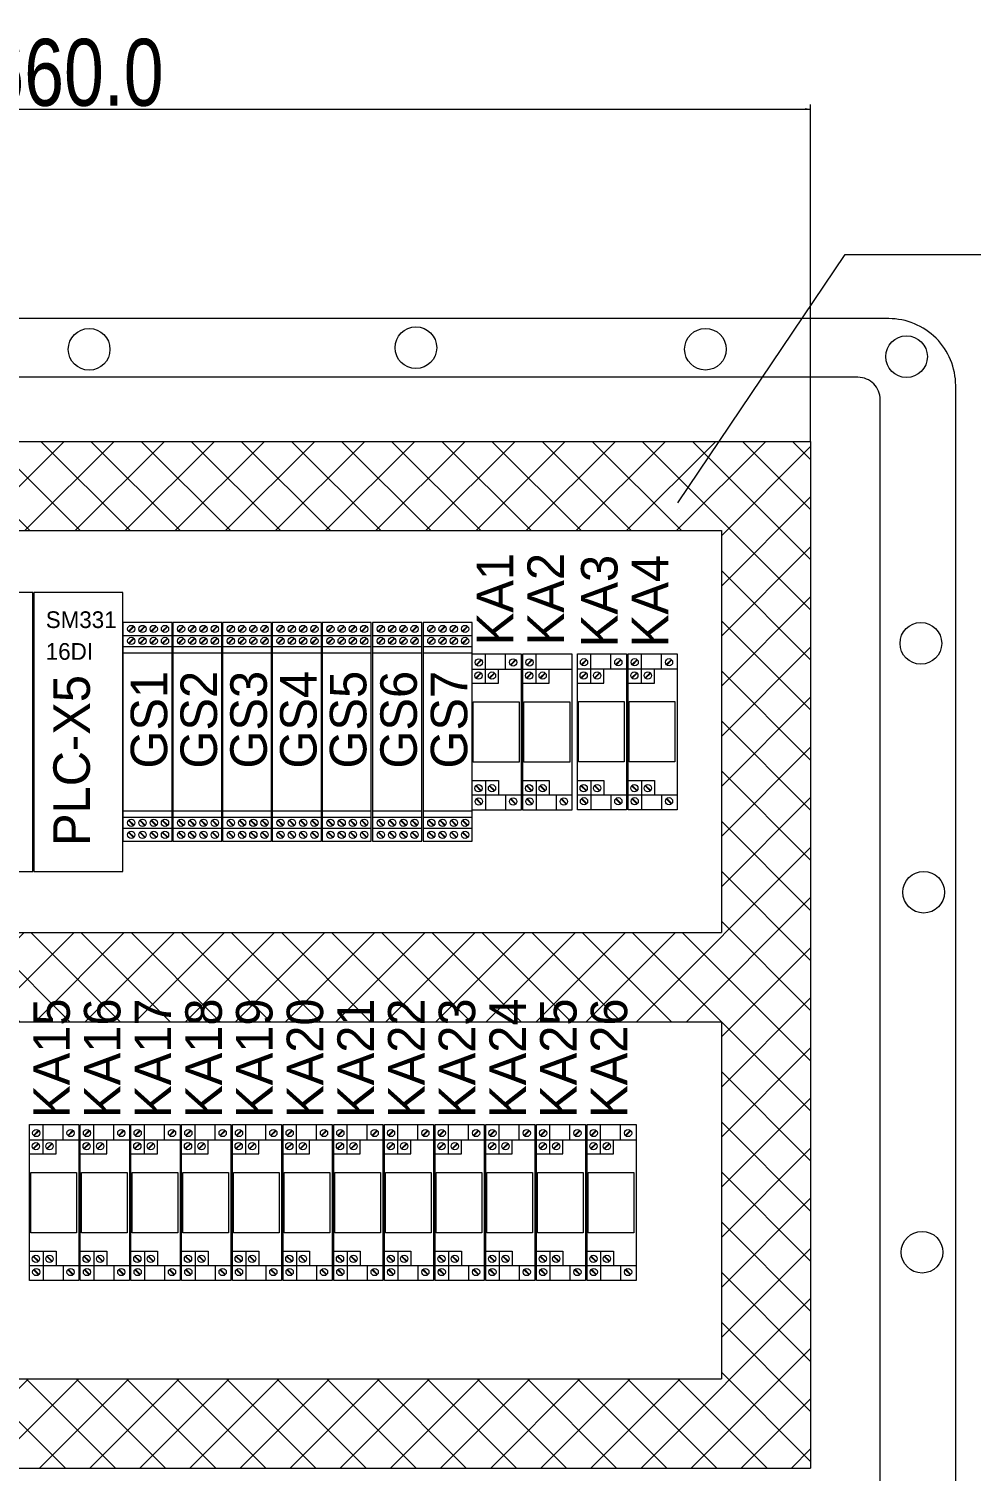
# Model space of a CAD drawing. Header units: millimetres. Extents: x 47793 to 72822, y 60284 to 123188.
# Drawn here: x 49381 to 49803, y 62046 to 62693 of the extents above; entities that cross this region are included whole.
import ezdxf

# ---------------------------------------------------------------- set-up
doc = ezdxf.new("R2010")
doc.units = ezdxf.units.MM
doc.header["$LTSCALE"] = 10
doc.layers.get('0').update_dxf_attribs({"lineweight": 18})
for name, color, linetype, lineweight in [('1轮廓实线层', 7, 'Continuous', 18), ('6文字层', 3, 'Continuous', 18), ('剖面线层', 4, 'Continuous', 18), ('尺寸线层', 3, 'Continuous', 18)]:
    doc.layers.add(name, color=color, linetype=linetype, lineweight=lineweight)
doc.styles.add('TH_GBDIM', font='SIMYOU.TTF', dxfattribs={"width": 0.8})
doc.styles.add('样式 1', font='SIMYOU.TTF', dxfattribs={"width": 0.9})
doc.dimstyles.new('TH_GBDIM', dxfattribs={"dimtxt": 3, "dimasz": 2.5, "dimexe": 2, "dimexo": 0, "dimgap": 1.5, "dimtad": 1, "dimdec": 1, "dimzin": 0, "dimdsep": 46, "dimtxsty": 'TH_GBDIM', "dimcen": 2.5, "dimdle": 5, "dimclrd": 4, "dimclre": 4, "dimclrt": 3, "dimadec": 0, "dimazin": 0, "dimtfac": 0.714286, "dimtdec": 1, "dimtmove": 0, "dimatfit": 3, "dimfxl": 1, "dimtolj": 1, "dimarcsym": 0})

# ---------------------------------------------------------------- blocks, each defined once
blk = doc.blocks.new('*X3')
at = {"layer": '尺寸线层', "linetype": 'Continuous'}
blk.add_hatch(color=4, dxfattribs=at).paths.add_polyline_path([(49671.5, 62480.26), (49672.64, 62482.51), (49673.16, 62482.16)], flags=0)
at = {"layer": '尺寸线层', "color": 4, "linetype": 'Continuous'}
for p, q in [((49671.5, 62480.26), (49746.44, 62591.59)), ((49746.44, 62591.59), (49840.64, 62591.59))]:
    blk.add_line(p, q, dxfattribs=at)
at = {"layer": '尺寸线层', "color": 4}
blk.add_line((49840.64, 62591.59), (49863.48, 62591.59), dxfattribs=at)
at = {"layer": '尺寸线层', "color": 3, "insert": (49846.95, 62603.43), "char_height": 15, "width": 66.1333, "attachment_point": 5, "style": 'TH_GBDIM'}
blk.add_mtext('线槽', dxfattribs=at)
blk = doc.blocks.new('*X7')
at = {"layer": '尺寸线层', "linetype": 'Continuous', "transparency": 16777216}
for points in [[(49071.04, 62656.71), (49073.54, 62657.13), (49073.54, 62656.3)], [(49731.04, 62656.71), (49728.54, 62657.13), (49728.54, 62656.3)]]:
    blk.add_hatch(color=4, dxfattribs=at).paths.add_polyline_path(points, flags=0)
at = {"layer": '尺寸线层', "color": 4, "linetype": 'Continuous', "transparency": 16777216}
for p, q in [((49071.04, 62507.81), (49071.04, 62658.71)), ((49731.04, 62507.81), (49731.04, 62658.71)), ((49071.04, 62656.71), (49731.04, 62656.71))]:
    blk.add_line(p, q, dxfattribs=at)
at = {"layer": '尺寸线层', "color": 3, "transparency": 16777216, "insert": (49401.04, 62672.96), "char_height": 30, "width": 164, "attachment_point": 5, "style": 'TH_GBDIM'}
blk.add_mtext('660.0', dxfattribs=at)

msp = doc.modelspace()

# ---------------------------------------------------------------- hatches: boundary and pattern name
at = {"layer": '剖面线层'}
h = msp.add_hatch(dxfattribs=at)
h.set_pattern_fill('ANSI37', color=256, scale=5, style=0)
h.paths.add_polyline_path([(49071.04, 62047.81), (49071.04, 62155.53), (49071.04, 62507.81), (49111.04, 62507.81), (49691.04, 62507.81), (49731.04, 62507.81), (49731.04, 62047.81)], flags=0)
h.paths.add_polyline_path([(49111.04, 62087.81), (49111.04, 62245.46), (49111.04, 62247.81), (49691.04, 62247.81), (49691.04, 62087.81)], flags=0)
h.paths.add_polyline_path([(49111.04, 62287.81), (49111.04, 62300.05), (49111.04, 62467.81), (49691.04, 62467.81), (49691.04, 62287.81)], flags=0)

# ---------------------------------------------------------------- linework, layer by layer
for p, q in [((49111.04, 62467.81), (49691.04, 62467.81)), ((49111.04, 62287.81), (49691.04, 62287.81)), ((49111.04, 62247.81), (49691.04, 62247.81)), ((49111.04, 62087.81), (49691.04, 62087.81))]:
    msp.add_line(p, q)
at = {"layer": '1轮廓实线层'}
for p, q in [((49111.04, 62507.81), (49691.04, 62507.81)), ((49691.04, 62507.81), (49731.04, 62507.81)), ((49691.04, 62507.81), (49731.04, 62507.81)), ((49731.04, 62507.81), (49731.04, 62047.81)), ((49691.04, 62467.81), (49691.04, 62287.81)), ((49382.61, 62440.13), (49342.61, 62440.13)), ((49382.61, 62315.13), (49382.61, 62440.13)), ((49422.99, 62440.13), (49382.99, 62440.13)), ((49382.99, 62440.13), (49382.99, 62315.13)), ((49422.99, 62315.13), (49422.99, 62440.13)), ((49342.61, 62315.13), (49382.61, 62315.13)), ((49382.99, 62315.13), (49422.99, 62315.13)), ((49691.04, 62247.81), (49691.04, 62087.81)), ((49071.04, 62047.81), (49731.04, 62047.81))]:
    msp.add_line(p, q, dxfattribs=at)
at = {"layer": '1轮廓实线层', "lineweight": 13}
for p, q in [((49444.99, 62426.63), (49422.99, 62426.63)), ((49422.99, 62426.63), (49422.99, 62328.63)), ((49444.99, 62328.63), (49444.99, 62426.63)), ((49467.29, 62426.63), (49445.29, 62426.63)), ((49445.29, 62426.63), (49445.29, 62328.63)), ((49467.29, 62328.63), (49467.29, 62426.63)), ((49489.59, 62426.63), (49467.59, 62426.63)), ((49467.59, 62426.63), (49467.59, 62328.63)), ((49489.59, 62328.63), (49489.59, 62426.63)), ((49511.89, 62426.63), (49489.89, 62426.63)), ((49489.89, 62426.63), (49489.89, 62328.63)), ((49511.89, 62328.63), (49511.89, 62426.63)), ((49534.2, 62426.63), (49512.2, 62426.63)), ((49512.2, 62426.63), (49512.2, 62328.63)), ((49534.2, 62328.63), (49534.2, 62426.63)), ((49556.8, 62426.63), (49534.8, 62426.63)), ((49534.8, 62426.63), (49534.8, 62328.63)), ((49556.8, 62328.63), (49556.8, 62426.63)), ((49579.41, 62426.63), (49557.41, 62426.63)), ((49557.41, 62426.63), (49557.41, 62328.63)), ((49579.41, 62328.63), (49579.41, 62426.63)), ((49422.99, 62420.82), (49444.99, 62420.82)), ((49425.46, 62422.71), (49427.76, 62425.01)), ((49425.46, 62417.34), (49427.76, 62419.64)), ((49425.66, 62422.51), (49427.96, 62424.81)), ((49425.66, 62417.14), (49427.96, 62419.44)), ((49430.5, 62422.71), (49432.8, 62425.01)), ((49430.5, 62417.34), (49432.8, 62419.64)), ((49430.7, 62422.51), (49433, 62424.81)), ((49430.7, 62417.14), (49433, 62419.44)), ((49435.54, 62422.71), (49437.83, 62425.01)), ((49435.54, 62417.34), (49437.83, 62419.64)), ((49435.74, 62422.51), (49438.04, 62424.81)), ((49435.74, 62417.14), (49438.04, 62419.44)), ((49440.57, 62422.71), (49442.87, 62425.01)), ((49440.57, 62417.34), (49442.87, 62419.64)), ((49440.77, 62422.51), (49443.07, 62424.81)), ((49440.77, 62417.14), (49443.07, 62419.44)), ((49445.29, 62420.82), (49467.29, 62420.82)), ((49447.76, 62422.71), (49450.06, 62425.01)), ((49447.76, 62417.34), (49450.06, 62419.64)), ((49447.96, 62422.51), (49450.26, 62424.81)), ((49447.96, 62417.14), (49450.26, 62419.44)), ((49452.8, 62422.71), (49455.1, 62425.01)), ((49452.8, 62417.34), (49455.1, 62419.64)), ((49453, 62422.51), (49455.3, 62424.81)), ((49453, 62417.14), (49455.3, 62419.44)), ((49457.84, 62422.71), (49460.14, 62425.01)), ((49457.84, 62417.34), (49460.14, 62419.64)), ((49458.04, 62422.51), (49460.34, 62424.81)), ((49458.04, 62417.14), (49460.34, 62419.44)), ((49462.88, 62422.71), (49465.17, 62425.01)), ((49462.88, 62417.34), (49465.17, 62419.64)), ((49463.08, 62422.51), (49465.37, 62424.81)), ((49463.08, 62417.14), (49465.37, 62419.44)), ((49467.59, 62420.82), (49489.59, 62420.82)), ((49470.07, 62422.71), (49472.36, 62425.01)), ((49470.07, 62417.34), (49472.36, 62419.64)), ((49470.27, 62422.51), (49472.57, 62424.81)), ((49470.27, 62417.14), (49472.57, 62419.44)), ((49475.1, 62422.71), (49477.4, 62425.01)), ((49475.1, 62417.34), (49477.4, 62419.64)), ((49475.3, 62422.51), (49477.6, 62424.81)), ((49475.3, 62417.14), (49477.6, 62419.44)), ((49480.14, 62422.71), (49482.44, 62425.01)), ((49480.14, 62417.34), (49482.44, 62419.64)), ((49480.34, 62422.51), (49482.64, 62424.81)), ((49480.34, 62417.14), (49482.64, 62419.44)), ((49485.18, 62422.71), (49487.48, 62425.01)), ((49485.18, 62417.34), (49487.48, 62419.64)), ((49485.38, 62422.51), (49487.68, 62424.81)), ((49485.38, 62417.14), (49487.68, 62419.44)), ((49489.89, 62420.82), (49511.89, 62420.82)), ((49492.37, 62422.71), (49494.67, 62425.01)), ((49492.37, 62417.34), (49494.67, 62419.64)), ((49492.57, 62422.51), (49494.87, 62424.81)), ((49492.57, 62417.14), (49494.87, 62419.44)), ((49497.41, 62422.71), (49499.7, 62425.01)), ((49497.41, 62417.34), (49499.7, 62419.64)), ((49497.61, 62422.51), (49499.9, 62424.81)), ((49497.61, 62417.14), (49499.9, 62419.44)), ((49502.44, 62422.71), (49504.74, 62425.01)), ((49502.44, 62417.34), (49504.74, 62419.64)), ((49502.64, 62422.51), (49504.94, 62424.81)), ((49502.64, 62417.14), (49504.94, 62419.44)), ((49507.48, 62422.71), (49509.78, 62425.01)), ((49507.48, 62417.34), (49509.78, 62419.64)), ((49507.68, 62422.51), (49509.98, 62424.81)), ((49507.68, 62417.14), (49509.98, 62419.44)), ((49512.2, 62420.82), (49534.2, 62420.82)), ((49514.67, 62422.71), (49516.97, 62425.01)), ((49514.67, 62417.34), (49516.97, 62419.64)), ((49514.87, 62422.51), (49517.17, 62424.81)), ((49514.87, 62417.14), (49517.17, 62419.44)), ((49519.71, 62422.71), (49522.01, 62425.01)), ((49519.71, 62417.34), (49522.01, 62419.64)), ((49519.91, 62422.51), (49522.21, 62424.81)), ((49519.91, 62417.14), (49522.21, 62419.44)), ((49524.74, 62422.71), (49527.04, 62425.01)), ((49524.74, 62417.34), (49527.04, 62419.64)), ((49524.95, 62422.51), (49527.24, 62424.81)), ((49524.95, 62417.14), (49527.24, 62419.44)), ((49529.78, 62422.71), (49532.08, 62425.01)), ((49529.78, 62417.34), (49532.08, 62419.64)), ((49529.98, 62422.51), (49532.28, 62424.81)), ((49529.98, 62417.14), (49532.28, 62419.44)), ((49534.8, 62420.82), (49556.8, 62420.82)), ((49537.27, 62422.71), (49539.57, 62425.01)), ((49537.27, 62417.34), (49539.57, 62419.64)), ((49537.48, 62422.51), (49539.77, 62424.81)), ((49537.48, 62417.14), (49539.77, 62419.44)), ((49542.31, 62422.71), (49544.61, 62425.01)), ((49542.31, 62417.34), (49544.61, 62419.64)), ((49542.51, 62422.51), (49544.81, 62424.81)), ((49542.51, 62417.14), (49544.81, 62419.44)), ((49547.35, 62422.71), (49549.65, 62425.01)), ((49547.35, 62417.34), (49549.65, 62419.64)), ((49547.55, 62422.51), (49549.85, 62424.81)), ((49547.55, 62417.14), (49549.85, 62419.44)), ((49552.39, 62422.71), (49554.69, 62425.01)), ((49552.39, 62417.34), (49554.69, 62419.64)), ((49552.59, 62422.51), (49554.89, 62424.81)), ((49552.59, 62417.14), (49554.89, 62419.44)), ((49557.41, 62420.82), (49579.41, 62420.82)), ((49559.88, 62422.71), (49562.18, 62425.01)), ((49559.88, 62417.34), (49562.18, 62419.64)), ((49560.08, 62422.51), (49562.38, 62424.81)), ((49560.08, 62417.14), (49562.38, 62419.44)), ((49564.92, 62422.71), (49567.22, 62425.01)), ((49564.92, 62417.34), (49567.22, 62419.64)), ((49565.12, 62422.51), (49567.42, 62424.81)), ((49565.12, 62417.14), (49567.42, 62419.44)), ((49569.95, 62422.71), (49572.25, 62425.01)), ((49569.95, 62417.34), (49572.25, 62419.64)), ((49570.16, 62422.51), (49572.45, 62424.81)), ((49570.16, 62417.14), (49572.45, 62419.44)), ((49574.99, 62422.71), (49577.29, 62425.01)), ((49574.99, 62417.34), (49577.29, 62419.64)), ((49575.19, 62422.51), (49577.49, 62424.81)), ((49575.19, 62417.14), (49577.49, 62419.44)), ((49422.99, 62415.87), (49444.99, 62415.87)), ((49422.99, 62413), (49444.99, 62413)), ((49445.29, 62415.87), (49467.29, 62415.87)), ((49445.29, 62413), (49467.29, 62413)), ((49467.59, 62415.87), (49489.59, 62415.87)), ((49467.59, 62413), (49489.59, 62413)), ((49489.89, 62415.87), (49511.89, 62415.87)), ((49489.89, 62413), (49511.89, 62413)), ((49512.2, 62415.87), (49534.2, 62415.87)), ((49512.2, 62413), (49534.2, 62413)), ((49534.8, 62415.87), (49556.8, 62415.87)), ((49534.8, 62413), (49556.8, 62413)), ((49557.41, 62415.87), (49579.41, 62415.87)), ((49557.41, 62413), (49579.41, 62413)), ((49579.41, 62412.63), (49601.41, 62412.63)), ((49579.41, 62342.63), (49579.41, 62412.63)), ((49581.14, 62407.73), (49583.44, 62410.03)), ((49581.34, 62407.53), (49583.64, 62409.82)), ((49585.44, 62406.95), (49585.44, 62412.63)), ((49585.44, 62399.45), (49585.44, 62406.95)), ((49594.35, 62405.8), (49594.35, 62412.63)), ((49596.52, 62407.73), (49598.82, 62410.03)), ((49596.72, 62407.53), (49599.02, 62409.82)), ((49601.41, 62412.63), (49601.41, 62342.63)), ((49602.11, 62412.63), (49624.11, 62412.63)), ((49602.11, 62342.63), (49602.11, 62412.63)), ((49603.84, 62407.73), (49606.14, 62410.03)), ((49604.04, 62407.53), (49606.34, 62409.82)), ((49608.14, 62406.95), (49608.14, 62412.63)), ((49608.14, 62399.45), (49608.14, 62406.95)), ((49624.11, 62412.63), (49624.11, 62342.63)), ((49626.53, 62412.69), (49648.53, 62412.69)), ((49626.53, 62342.69), (49626.53, 62412.69)), ((49628.27, 62407.78), (49630.56, 62410.08)), ((49628.47, 62407.58), (49630.77, 62409.88)), ((49632.57, 62407), (49632.57, 62412.69)), ((49632.57, 62399.51), (49632.57, 62407)), ((49641.48, 62405.85), (49641.48, 62412.69)), ((49643.65, 62407.78), (49645.94, 62410.08)), ((49643.85, 62407.58), (49646.15, 62409.88)), ((49648.53, 62412.69), (49648.53, 62342.69)), ((49649.23, 62412.69), (49671.23, 62412.69)), ((49649.23, 62342.69), (49649.23, 62412.69)), ((49650.97, 62407.78), (49653.26, 62410.08)), ((49651.17, 62407.58), (49653.47, 62409.88)), ((49655.27, 62407), (49655.27, 62412.69)), ((49655.27, 62399.51), (49655.27, 62407)), ((49664.18, 62405.85), (49664.18, 62412.69)), ((49666.35, 62407.78), (49668.65, 62410.08)), ((49666.55, 62407.58), (49668.85, 62409.88)), ((49671.23, 62412.69), (49671.23, 62342.69)), ((49579.41, 62405.8), (49601.41, 62405.8)), ((49580.99, 62401.83), (49583.29, 62404.12)), ((49581.19, 62401.62), (49583.49, 62403.92)), ((49587.05, 62401.83), (49589.35, 62404.12)), ((49587.25, 62401.62), (49589.55, 62403.92)), ((49591.28, 62399.45), (49591.28, 62405.8)), ((49602.11, 62405.8), (49624.11, 62405.8)), ((49603.69, 62401.83), (49605.99, 62404.12)), ((49603.89, 62401.62), (49606.19, 62403.92)), ((49609.75, 62401.83), (49612.05, 62404.12)), ((49609.96, 62401.62), (49612.25, 62403.92)), ((49613.98, 62399.45), (49613.98, 62405.8)), ((49626.53, 62405.85), (49648.53, 62405.85)), ((49628.12, 62401.88), (49630.42, 62404.18)), ((49628.32, 62401.68), (49630.62, 62403.98)), ((49634.18, 62401.88), (49636.48, 62404.18)), ((49634.38, 62401.68), (49636.68, 62403.98)), ((49638.41, 62399.51), (49638.41, 62405.85)), ((49649.23, 62405.85), (49671.23, 62405.85)), ((49650.82, 62401.88), (49653.12, 62404.18)), ((49651.02, 62401.68), (49653.32, 62403.98)), ((49656.88, 62401.88), (49659.18, 62404.18)), ((49657.08, 62401.68), (49659.38, 62403.98)), ((49661.11, 62399.51), (49661.11, 62405.85)), ((49579.41, 62399.45), (49591.28, 62399.45)), ((49602.11, 62399.45), (49613.98, 62399.45)), ((49626.53, 62399.51), (49638.41, 62399.51)), ((49649.23, 62399.51), (49661.11, 62399.51)), ((49579.41, 62355.82), (49591.28, 62355.82)), ((49585.44, 62355.82), (49585.44, 62348.32)), ((49591.28, 62355.82), (49591.28, 62349.47)), ((49602.11, 62355.82), (49613.98, 62355.82)), ((49608.14, 62355.82), (49608.14, 62348.32)), ((49613.98, 62355.82), (49613.98, 62349.47)), ((49626.53, 62355.87), (49638.41, 62355.87)), ((49632.57, 62355.87), (49632.57, 62348.38)), ((49638.41, 62355.87), (49638.41, 62349.52)), ((49649.23, 62355.87), (49661.11, 62355.87)), ((49655.27, 62355.87), (49655.27, 62348.38)), ((49661.11, 62355.87), (49661.11, 62349.52)), ((49579.41, 62349.47), (49601.41, 62349.47)), ((49580.99, 62353.44), (49583.29, 62351.14)), ((49581.19, 62353.64), (49583.49, 62351.35)), ((49585.44, 62348.32), (49585.44, 62342.63)), ((49587.05, 62353.44), (49589.35, 62351.14)), ((49587.25, 62353.64), (49589.55, 62351.35)), ((49594.35, 62349.47), (49594.35, 62342.63)), ((49602.11, 62349.47), (49624.11, 62349.47)), ((49603.69, 62353.44), (49605.99, 62351.14)), ((49603.89, 62353.64), (49606.19, 62351.35)), ((49608.14, 62348.32), (49608.14, 62342.63)), ((49609.75, 62353.44), (49612.05, 62351.14)), ((49609.96, 62353.64), (49612.25, 62351.35)), ((49617.05, 62349.47), (49617.05, 62342.63)), ((49626.53, 62349.52), (49648.53, 62349.52)), ((49628.12, 62353.5), (49630.42, 62351.2)), ((49628.32, 62353.7), (49630.62, 62351.4)), ((49632.57, 62348.38), (49632.57, 62342.69)), ((49634.18, 62353.5), (49636.48, 62351.2)), ((49634.38, 62353.7), (49636.68, 62351.4)), ((49641.48, 62349.52), (49641.48, 62342.69)), ((49649.23, 62349.52), (49671.23, 62349.52)), ((49650.82, 62353.5), (49653.12, 62351.2)), ((49651.02, 62353.7), (49653.32, 62351.4)), ((49655.27, 62348.38), (49655.27, 62342.69)), ((49656.88, 62353.5), (49659.18, 62351.2)), ((49657.08, 62353.7), (49659.38, 62351.4)), ((49664.18, 62349.52), (49664.18, 62342.69)), ((49422.99, 62342.27), (49444.99, 62342.27)), ((49445.29, 62342.27), (49467.29, 62342.27)), ((49467.59, 62342.27), (49489.59, 62342.27)), ((49489.89, 62342.27), (49511.89, 62342.27)), ((49512.2, 62342.27), (49534.2, 62342.27)), ((49534.8, 62342.27), (49556.8, 62342.27)), ((49557.41, 62342.27), (49579.41, 62342.27)), ((49601.41, 62342.63), (49579.41, 62342.63)), ((49581.14, 62347.54), (49583.44, 62345.24)), ((49581.34, 62347.74), (49583.64, 62345.45)), ((49596.52, 62347.54), (49598.82, 62345.24)), ((49596.72, 62347.74), (49599.02, 62345.45)), ((49624.11, 62342.63), (49602.11, 62342.63)), ((49603.84, 62347.54), (49606.14, 62345.24)), ((49604.04, 62347.74), (49606.34, 62345.45)), ((49619.22, 62347.54), (49621.52, 62345.24)), ((49619.42, 62347.74), (49621.72, 62345.45)), ((49648.53, 62342.69), (49626.53, 62342.69)), ((49628.27, 62347.6), (49630.56, 62345.3)), ((49628.47, 62347.8), (49630.77, 62345.5)), ((49643.65, 62347.6), (49645.94, 62345.3)), ((49643.85, 62347.8), (49646.15, 62345.5)), ((49671.23, 62342.69), (49649.23, 62342.69)), ((49650.97, 62347.6), (49653.26, 62345.3)), ((49651.17, 62347.8), (49653.47, 62345.5)), ((49666.35, 62347.6), (49668.65, 62345.3)), ((49666.55, 62347.8), (49668.85, 62345.5)), ((49422.99, 62339.4), (49444.99, 62339.4)), ((49425.46, 62337.93), (49427.76, 62335.63)), ((49425.66, 62338.13), (49427.96, 62335.83)), ((49430.5, 62337.93), (49432.8, 62335.63)), ((49430.7, 62338.13), (49433, 62335.83)), ((49435.54, 62337.93), (49437.83, 62335.63)), ((49435.74, 62338.13), (49438.04, 62335.83)), ((49440.57, 62337.93), (49442.87, 62335.63)), ((49440.77, 62338.13), (49443.07, 62335.83)), ((49445.29, 62339.4), (49467.29, 62339.4)), ((49447.76, 62337.93), (49450.06, 62335.63)), ((49447.96, 62338.13), (49450.26, 62335.83)), ((49452.8, 62337.93), (49455.1, 62335.63)), ((49453, 62338.13), (49455.3, 62335.83)), ((49457.84, 62337.93), (49460.14, 62335.63)), ((49458.04, 62338.13), (49460.34, 62335.83)), ((49462.88, 62337.93), (49465.17, 62335.63)), ((49463.08, 62338.13), (49465.37, 62335.83)), ((49467.59, 62339.4), (49489.59, 62339.4)), ((49470.07, 62337.93), (49472.36, 62335.63)), ((49470.27, 62338.13), (49472.57, 62335.83)), ((49475.1, 62337.93), (49477.4, 62335.63)), ((49475.3, 62338.13), (49477.6, 62335.83)), ((49480.14, 62337.93), (49482.44, 62335.63)), ((49480.34, 62338.13), (49482.64, 62335.83)), ((49485.18, 62337.93), (49487.48, 62335.63)), ((49485.38, 62338.13), (49487.68, 62335.83)), ((49489.89, 62339.4), (49511.89, 62339.4)), ((49492.37, 62337.93), (49494.67, 62335.63)), ((49492.57, 62338.13), (49494.87, 62335.83)), ((49497.41, 62337.93), (49499.7, 62335.63)), ((49497.61, 62338.13), (49499.9, 62335.83)), ((49502.44, 62337.93), (49504.74, 62335.63)), ((49502.64, 62338.13), (49504.94, 62335.83)), ((49507.48, 62337.93), (49509.78, 62335.63)), ((49507.68, 62338.13), (49509.98, 62335.83)), ((49512.2, 62339.4), (49534.2, 62339.4)), ((49514.67, 62337.93), (49516.97, 62335.63)), ((49514.87, 62338.13), (49517.17, 62335.83)), ((49519.71, 62337.93), (49522.01, 62335.63)), ((49519.91, 62338.13), (49522.21, 62335.83)), ((49524.74, 62337.93), (49527.04, 62335.63)), ((49524.95, 62338.13), (49527.24, 62335.83)), ((49529.78, 62337.93), (49532.08, 62335.63)), ((49529.98, 62338.13), (49532.28, 62335.83)), ((49534.8, 62339.4), (49556.8, 62339.4)), ((49537.27, 62337.93), (49539.57, 62335.63)), ((49537.48, 62338.13), (49539.77, 62335.83)), ((49542.31, 62337.93), (49544.61, 62335.63)), ((49542.51, 62338.13), (49544.81, 62335.83)), ((49547.35, 62337.93), (49549.65, 62335.63)), ((49547.55, 62338.13), (49549.85, 62335.83)), ((49552.39, 62337.93), (49554.69, 62335.63)), ((49552.59, 62338.13), (49554.89, 62335.83)), ((49557.41, 62339.4), (49579.41, 62339.4)), ((49559.88, 62337.93), (49562.18, 62335.63)), ((49560.08, 62338.13), (49562.38, 62335.83)), ((49564.92, 62337.93), (49567.22, 62335.63)), ((49565.12, 62338.13), (49567.42, 62335.83)), ((49569.95, 62337.93), (49572.25, 62335.63)), ((49570.16, 62338.13), (49572.45, 62335.83)), ((49574.99, 62337.93), (49577.29, 62335.63)), ((49575.19, 62338.13), (49577.49, 62335.83)), ((49422.99, 62334.45), (49444.99, 62334.45)), ((49425.46, 62332.56), (49427.76, 62330.26)), ((49425.66, 62332.76), (49427.96, 62330.46)), ((49430.5, 62332.56), (49432.8, 62330.26)), ((49430.7, 62332.76), (49433, 62330.46)), ((49435.54, 62332.56), (49437.83, 62330.26)), ((49435.74, 62332.76), (49438.04, 62330.46)), ((49440.57, 62332.56), (49442.87, 62330.26)), ((49440.77, 62332.76), (49443.07, 62330.46)), ((49445.29, 62334.45), (49467.29, 62334.45)), ((49447.76, 62332.56), (49450.06, 62330.26)), ((49447.96, 62332.76), (49450.26, 62330.46)), ((49452.8, 62332.56), (49455.1, 62330.26)), ((49453, 62332.76), (49455.3, 62330.46)), ((49457.84, 62332.56), (49460.14, 62330.26)), ((49458.04, 62332.76), (49460.34, 62330.46)), ((49462.88, 62332.56), (49465.17, 62330.26)), ((49463.08, 62332.76), (49465.37, 62330.46)), ((49467.59, 62334.45), (49489.59, 62334.45)), ((49470.07, 62332.56), (49472.36, 62330.26)), ((49470.27, 62332.76), (49472.57, 62330.46)), ((49475.1, 62332.56), (49477.4, 62330.26)), ((49475.3, 62332.76), (49477.6, 62330.46)), ((49480.14, 62332.56), (49482.44, 62330.26)), ((49480.34, 62332.76), (49482.64, 62330.46)), ((49485.18, 62332.56), (49487.48, 62330.26)), ((49485.38, 62332.76), (49487.68, 62330.46)), ((49489.89, 62334.45), (49511.89, 62334.45)), ((49492.37, 62332.56), (49494.67, 62330.26)), ((49492.57, 62332.76), (49494.87, 62330.46)), ((49497.41, 62332.56), (49499.7, 62330.26)), ((49497.61, 62332.76), (49499.9, 62330.46)), ((49502.44, 62332.56), (49504.74, 62330.26)), ((49502.64, 62332.76), (49504.94, 62330.46)), ((49507.48, 62332.56), (49509.78, 62330.26)), ((49507.68, 62332.76), (49509.98, 62330.46)), ((49512.2, 62334.45), (49534.2, 62334.45)), ((49514.67, 62332.56), (49516.97, 62330.26)), ((49514.87, 62332.76), (49517.17, 62330.46)), ((49519.71, 62332.56), (49522.01, 62330.26)), ((49519.91, 62332.76), (49522.21, 62330.46)), ((49524.74, 62332.56), (49527.04, 62330.26)), ((49524.95, 62332.76), (49527.24, 62330.46)), ((49529.78, 62332.56), (49532.08, 62330.26)), ((49529.98, 62332.76), (49532.28, 62330.46)), ((49534.8, 62334.45), (49556.8, 62334.45)), ((49537.27, 62332.56), (49539.57, 62330.26)), ((49537.48, 62332.76), (49539.77, 62330.46)), ((49542.31, 62332.56), (49544.61, 62330.26)), ((49542.51, 62332.76), (49544.81, 62330.46)), ((49547.35, 62332.56), (49549.65, 62330.26)), ((49547.55, 62332.76), (49549.85, 62330.46)), ((49552.39, 62332.56), (49554.69, 62330.26)), ((49552.59, 62332.76), (49554.89, 62330.46)), ((49557.41, 62334.45), (49579.41, 62334.45)), ((49559.88, 62332.56), (49562.18, 62330.26)), ((49560.08, 62332.76), (49562.38, 62330.46)), ((49564.92, 62332.56), (49567.22, 62330.26)), ((49565.12, 62332.76), (49567.42, 62330.46)), ((49569.95, 62332.56), (49572.25, 62330.26)), ((49570.16, 62332.76), (49572.45, 62330.46)), ((49574.99, 62332.56), (49577.29, 62330.26)), ((49575.19, 62332.76), (49577.49, 62330.46)), ((49422.99, 62328.63), (49444.99, 62328.63)), ((49445.29, 62328.63), (49467.29, 62328.63)), ((49467.59, 62328.63), (49489.59, 62328.63)), ((49489.89, 62328.63), (49511.89, 62328.63)), ((49512.2, 62328.63), (49534.2, 62328.63)), ((49534.8, 62328.63), (49556.8, 62328.63)), ((49557.41, 62328.63), (49579.41, 62328.63)), ((49381.18, 62201.78), (49403.18, 62201.78)), ((49381.18, 62131.78), (49381.18, 62201.78)), ((49387.22, 62196.09), (49387.22, 62201.78)), ((49396.13, 62194.94), (49396.13, 62201.78)), ((49403.18, 62201.78), (49403.18, 62131.78)), ((49403.88, 62201.78), (49425.88, 62201.78)), ((49403.88, 62131.78), (49403.88, 62201.78)), ((49409.92, 62196.09), (49409.92, 62201.78)), ((49418.83, 62194.94), (49418.83, 62201.78)), ((49425.88, 62201.78), (49425.88, 62131.78)), ((49426.58, 62201.78), (49448.58, 62201.78)), ((49426.58, 62131.78), (49426.58, 62201.78)), ((49432.62, 62196.09), (49432.62, 62201.78)), ((49441.53, 62194.94), (49441.53, 62201.78)), ((49448.58, 62201.78), (49448.58, 62131.78)), ((49449.28, 62201.78), (49471.28, 62201.78)), ((49449.28, 62131.78), (49449.28, 62201.78)), ((49455.32, 62196.09), (49455.32, 62201.78)), ((49464.23, 62194.94), (49464.23, 62201.78)), ((49471.28, 62201.78), (49471.28, 62131.78)), ((49471.99, 62201.78), (49493.99, 62201.78)), ((49471.99, 62131.78), (49471.99, 62201.78)), ((49478.02, 62196.09), (49478.02, 62201.78)), ((49486.93, 62194.94), (49486.93, 62201.78)), ((49493.99, 62201.78), (49493.99, 62131.78)), ((49494.69, 62201.78), (49516.69, 62201.78)), ((49494.69, 62131.78), (49494.69, 62201.78)), ((49500.72, 62196.09), (49500.72, 62201.78)), ((49509.63, 62194.94), (49509.63, 62201.78)), ((49516.69, 62201.78), (49516.69, 62131.78)), ((49517.39, 62201.78), (49539.39, 62201.78)), ((49517.39, 62131.78), (49517.39, 62201.78)), ((49523.42, 62196.09), (49523.42, 62201.78)), ((49532.33, 62194.94), (49532.33, 62201.78)), ((49539.39, 62201.78), (49539.39, 62131.78)), ((49540.09, 62201.78), (49562.09, 62201.78)), ((49540.09, 62131.78), (49540.09, 62201.78)), ((49546.12, 62196.09), (49546.12, 62201.78)), ((49555.03, 62194.94), (49555.03, 62201.78)), ((49562.09, 62201.78), (49562.09, 62131.78)), ((49562.79, 62201.78), (49584.79, 62201.78)), ((49562.79, 62131.78), (49562.79, 62201.78)), ((49568.82, 62196.09), (49568.82, 62201.78)), ((49577.73, 62194.94), (49577.73, 62201.78)), ((49584.79, 62201.78), (49584.79, 62131.78)), ((49585.49, 62201.78), (49607.49, 62201.78)), ((49585.49, 62131.78), (49585.49, 62201.78)), ((49591.52, 62196.09), (49591.52, 62201.78)), ((49600.43, 62194.94), (49600.43, 62201.78)), ((49607.49, 62201.78), (49607.49, 62131.78)), ((49608.19, 62201.78), (49630.19, 62201.78)), ((49608.19, 62131.78), (49608.19, 62201.78)), ((49614.22, 62196.09), (49614.22, 62201.78)), ((49623.14, 62194.94), (49623.14, 62201.78)), ((49630.19, 62201.78), (49630.19, 62131.78)), ((49630.89, 62201.78), (49652.89, 62201.78)), ((49630.89, 62131.78), (49630.89, 62201.78)), ((49636.92, 62196.09), (49636.92, 62201.78)), ((49645.84, 62194.94), (49645.84, 62201.78)), ((49652.89, 62201.78), (49652.89, 62131.78)), ((49381.18, 62194.94), (49403.18, 62194.94)), ((49382.77, 62190.97), (49385.07, 62193.27)), ((49382.92, 62196.87), (49385.21, 62199.17)), ((49382.97, 62190.77), (49385.27, 62193.07)), ((49383.12, 62196.67), (49385.42, 62198.97)), ((49387.22, 62188.6), (49387.22, 62196.09)), ((49388.83, 62190.97), (49391.13, 62193.27)), ((49389.03, 62190.77), (49391.33, 62193.07)), ((49393.06, 62188.6), (49393.06, 62194.94)), ((49398.3, 62196.87), (49400.6, 62199.17)), ((49398.5, 62196.67), (49400.8, 62198.97)), ((49403.88, 62194.94), (49425.88, 62194.94)), ((49405.47, 62190.97), (49407.77, 62193.27)), ((49405.62, 62196.87), (49407.92, 62199.17)), ((49405.67, 62190.77), (49407.97, 62193.07)), ((49405.82, 62196.67), (49408.12, 62198.97)), ((49409.92, 62188.6), (49409.92, 62196.09)), ((49411.53, 62190.97), (49413.83, 62193.27)), ((49411.73, 62190.77), (49414.03, 62193.07)), ((49415.76, 62188.6), (49415.76, 62194.94)), ((49421, 62196.87), (49423.3, 62199.17)), ((49421.2, 62196.67), (49423.5, 62198.97)), ((49426.58, 62194.94), (49448.58, 62194.94)), ((49428.17, 62190.97), (49430.47, 62193.27)), ((49428.32, 62196.87), (49430.62, 62199.17)), ((49428.37, 62190.77), (49430.67, 62193.07)), ((49428.52, 62196.67), (49430.82, 62198.97)), ((49432.62, 62188.6), (49432.62, 62196.09)), ((49434.23, 62190.97), (49436.53, 62193.27)), ((49434.43, 62190.77), (49436.73, 62193.07)), ((49438.46, 62188.6), (49438.46, 62194.94)), ((49443.7, 62196.87), (49446, 62199.17)), ((49443.9, 62196.67), (49446.2, 62198.97)), ((49449.28, 62194.94), (49471.28, 62194.94)), ((49450.87, 62190.97), (49453.17, 62193.27)), ((49451.02, 62196.87), (49453.32, 62199.17)), ((49451.07, 62190.77), (49453.37, 62193.07)), ((49451.22, 62196.67), (49453.52, 62198.97)), ((49455.32, 62188.6), (49455.32, 62196.09)), ((49456.93, 62190.97), (49459.23, 62193.27)), ((49457.13, 62190.77), (49459.43, 62193.07)), ((49461.16, 62188.6), (49461.16, 62194.94)), ((49466.4, 62196.87), (49468.7, 62199.17)), ((49466.6, 62196.67), (49468.9, 62198.97)), ((49471.99, 62194.94), (49493.99, 62194.94)), ((49473.57, 62190.97), (49475.87, 62193.27)), ((49473.72, 62196.87), (49476.02, 62199.17)), ((49473.77, 62190.77), (49476.07, 62193.07)), ((49473.92, 62196.67), (49476.22, 62198.97)), ((49478.02, 62188.6), (49478.02, 62196.09)), ((49479.63, 62190.97), (49481.93, 62193.27)), ((49479.83, 62190.77), (49482.13, 62193.07)), ((49483.86, 62188.6), (49483.86, 62194.94)), ((49489.1, 62196.87), (49491.4, 62199.17)), ((49489.3, 62196.67), (49491.6, 62198.97)), ((49494.69, 62194.94), (49516.69, 62194.94)), ((49496.27, 62190.97), (49498.57, 62193.27)), ((49496.42, 62196.87), (49498.72, 62199.17)), ((49496.47, 62190.77), (49498.77, 62193.07)), ((49496.62, 62196.67), (49498.92, 62198.97)), ((49500.72, 62188.6), (49500.72, 62196.09)), ((49502.33, 62190.97), (49504.63, 62193.27)), ((49502.53, 62190.77), (49504.83, 62193.07)), ((49506.56, 62188.6), (49506.56, 62194.94)), ((49511.8, 62196.87), (49514.1, 62199.17)), ((49512, 62196.67), (49514.3, 62198.97)), ((49517.39, 62194.94), (49539.39, 62194.94)), ((49518.97, 62190.97), (49521.27, 62193.27)), ((49519.12, 62196.87), (49521.42, 62199.17)), ((49519.17, 62190.77), (49521.47, 62193.07)), ((49519.32, 62196.67), (49521.62, 62198.97)), ((49523.42, 62188.6), (49523.42, 62196.09)), ((49525.03, 62190.97), (49527.33, 62193.27)), ((49525.23, 62190.77), (49527.53, 62193.07)), ((49529.26, 62188.6), (49529.26, 62194.94)), ((49534.5, 62196.87), (49536.8, 62199.17)), ((49534.7, 62196.67), (49537, 62198.97)), ((49540.09, 62194.94), (49562.09, 62194.94)), ((49541.67, 62190.97), (49543.97, 62193.27)), ((49541.82, 62196.87), (49544.12, 62199.17)), ((49541.87, 62190.77), (49544.17, 62193.07)), ((49542.02, 62196.67), (49544.32, 62198.97)), ((49546.12, 62188.6), (49546.12, 62196.09)), ((49547.73, 62190.97), (49550.03, 62193.27)), ((49547.94, 62190.77), (49550.23, 62193.07)), ((49551.96, 62188.6), (49551.96, 62194.94)), ((49557.2, 62196.87), (49559.5, 62199.17)), ((49557.4, 62196.67), (49559.7, 62198.97)), ((49562.79, 62194.94), (49584.79, 62194.94)), ((49564.37, 62190.97), (49566.67, 62193.27)), ((49564.52, 62196.87), (49566.82, 62199.17)), ((49564.57, 62190.77), (49566.87, 62193.07)), ((49564.72, 62196.67), (49567.02, 62198.97)), ((49568.82, 62188.6), (49568.82, 62196.09)), ((49570.43, 62190.97), (49572.73, 62193.27)), ((49570.64, 62190.77), (49572.93, 62193.07)), ((49574.66, 62188.6), (49574.66, 62194.94)), ((49579.9, 62196.87), (49582.2, 62199.17)), ((49580.1, 62196.67), (49582.4, 62198.97)), ((49585.49, 62194.94), (49607.49, 62194.94)), ((49587.07, 62190.97), (49589.37, 62193.27)), ((49587.22, 62196.87), (49589.52, 62199.17)), ((49587.27, 62190.77), (49589.57, 62193.07)), ((49587.42, 62196.67), (49589.72, 62198.97)), ((49591.52, 62188.6), (49591.52, 62196.09)), ((49593.13, 62190.97), (49595.43, 62193.27)), ((49593.34, 62190.77), (49595.63, 62193.07)), ((49597.36, 62188.6), (49597.36, 62194.94)), ((49602.6, 62196.87), (49604.9, 62199.17)), ((49602.8, 62196.67), (49605.1, 62198.97)), ((49608.19, 62194.94), (49630.19, 62194.94)), ((49609.77, 62190.97), (49612.07, 62193.27)), ((49609.92, 62196.87), (49612.22, 62199.17)), ((49609.98, 62190.77), (49612.27, 62193.07)), ((49610.12, 62196.67), (49612.42, 62198.97)), ((49614.22, 62188.6), (49614.22, 62196.09)), ((49615.84, 62190.97), (49618.13, 62193.27)), ((49616.04, 62190.77), (49618.33, 62193.07)), ((49620.06, 62188.6), (49620.06, 62194.94)), ((49625.3, 62196.87), (49627.6, 62199.17)), ((49625.5, 62196.67), (49627.8, 62198.97)), ((49630.89, 62194.94), (49652.89, 62194.94)), ((49632.47, 62190.97), (49634.77, 62193.27)), ((49632.62, 62196.87), (49634.92, 62199.17)), ((49632.68, 62190.77), (49634.97, 62193.07)), ((49632.82, 62196.67), (49635.12, 62198.97)), ((49636.92, 62188.6), (49636.92, 62196.09)), ((49638.54, 62190.97), (49640.83, 62193.27)), ((49638.74, 62190.77), (49641.04, 62193.07)), ((49642.76, 62188.6), (49642.76, 62194.94)), ((49648, 62196.87), (49650.3, 62199.17)), ((49648.2, 62196.67), (49650.5, 62198.97)), ((49381.18, 62188.6), (49393.06, 62188.6)), ((49403.88, 62188.6), (49415.76, 62188.6)), ((49426.58, 62188.6), (49438.46, 62188.6)), ((49449.28, 62188.6), (49461.16, 62188.6)), ((49471.99, 62188.6), (49483.86, 62188.6)), ((49494.69, 62188.6), (49506.56, 62188.6)), ((49517.39, 62188.6), (49529.26, 62188.6)), ((49540.09, 62188.6), (49551.96, 62188.6)), ((49562.79, 62188.6), (49574.66, 62188.6)), ((49585.49, 62188.6), (49597.36, 62188.6)), ((49608.19, 62188.6), (49620.06, 62188.6)), ((49630.89, 62188.6), (49642.76, 62188.6)), ((49381.18, 62144.96), (49393.06, 62144.96)), ((49382.77, 62142.59), (49385.07, 62140.29)), ((49382.97, 62142.79), (49385.27, 62140.49)), ((49387.22, 62144.96), (49387.22, 62137.47)), ((49388.83, 62142.59), (49391.13, 62140.29)), ((49389.03, 62142.79), (49391.33, 62140.49)), ((49393.06, 62144.96), (49393.06, 62138.61)), ((49403.88, 62144.96), (49415.76, 62144.96)), ((49405.47, 62142.59), (49407.77, 62140.29)), ((49405.67, 62142.79), (49407.97, 62140.49)), ((49409.92, 62144.96), (49409.92, 62137.47)), ((49411.53, 62142.59), (49413.83, 62140.29)), ((49411.73, 62142.79), (49414.03, 62140.49)), ((49415.76, 62144.96), (49415.76, 62138.61)), ((49426.58, 62144.96), (49438.46, 62144.96)), ((49428.17, 62142.59), (49430.47, 62140.29)), ((49428.37, 62142.79), (49430.67, 62140.49)), ((49432.62, 62144.96), (49432.62, 62137.47)), ((49434.23, 62142.59), (49436.53, 62140.29)), ((49434.43, 62142.79), (49436.73, 62140.49)), ((49438.46, 62144.96), (49438.46, 62138.61)), ((49449.28, 62144.96), (49461.16, 62144.96)), ((49450.87, 62142.59), (49453.17, 62140.29)), ((49451.07, 62142.79), (49453.37, 62140.49)), ((49455.32, 62144.96), (49455.32, 62137.47)), ((49456.93, 62142.59), (49459.23, 62140.29)), ((49457.13, 62142.79), (49459.43, 62140.49)), ((49461.16, 62144.96), (49461.16, 62138.61)), ((49471.99, 62144.96), (49483.86, 62144.96)), ((49473.57, 62142.59), (49475.87, 62140.29)), ((49473.77, 62142.79), (49476.07, 62140.49)), ((49478.02, 62144.96), (49478.02, 62137.47)), ((49479.63, 62142.59), (49481.93, 62140.29)), ((49479.83, 62142.79), (49482.13, 62140.49)), ((49483.86, 62144.96), (49483.86, 62138.61)), ((49494.69, 62144.96), (49506.56, 62144.96)), ((49496.27, 62142.59), (49498.57, 62140.29)), ((49496.47, 62142.79), (49498.77, 62140.49)), ((49500.72, 62144.96), (49500.72, 62137.47)), ((49502.33, 62142.59), (49504.63, 62140.29)), ((49502.53, 62142.79), (49504.83, 62140.49)), ((49506.56, 62144.96), (49506.56, 62138.61)), ((49517.39, 62144.96), (49529.26, 62144.96)), ((49518.97, 62142.59), (49521.27, 62140.29)), ((49519.17, 62142.79), (49521.47, 62140.49)), ((49523.42, 62144.96), (49523.42, 62137.47)), ((49525.03, 62142.59), (49527.33, 62140.29)), ((49525.23, 62142.79), (49527.53, 62140.49)), ((49529.26, 62144.96), (49529.26, 62138.61)), ((49540.09, 62144.96), (49551.96, 62144.96)), ((49541.67, 62142.59), (49543.97, 62140.29)), ((49541.87, 62142.79), (49544.17, 62140.49)), ((49546.12, 62144.96), (49546.12, 62137.47)), ((49547.73, 62142.59), (49550.03, 62140.29)), ((49547.94, 62142.79), (49550.23, 62140.49)), ((49551.96, 62144.96), (49551.96, 62138.61)), ((49562.79, 62144.96), (49574.66, 62144.96)), ((49564.37, 62142.59), (49566.67, 62140.29)), ((49564.57, 62142.79), (49566.87, 62140.49)), ((49568.82, 62144.96), (49568.82, 62137.47)), ((49570.43, 62142.59), (49572.73, 62140.29)), ((49570.64, 62142.79), (49572.93, 62140.49)), ((49574.66, 62144.96), (49574.66, 62138.61)), ((49585.49, 62144.96), (49597.36, 62144.96)), ((49587.07, 62142.59), (49589.37, 62140.29)), ((49587.27, 62142.79), (49589.57, 62140.49)), ((49591.52, 62144.96), (49591.52, 62137.47)), ((49593.13, 62142.59), (49595.43, 62140.29)), ((49593.34, 62142.79), (49595.63, 62140.49)), ((49597.36, 62144.96), (49597.36, 62138.61)), ((49608.19, 62144.96), (49620.06, 62144.96)), ((49609.77, 62142.59), (49612.07, 62140.29)), ((49609.98, 62142.79), (49612.27, 62140.49)), ((49614.22, 62144.96), (49614.22, 62137.47)), ((49615.84, 62142.59), (49618.13, 62140.29)), ((49616.04, 62142.79), (49618.33, 62140.49)), ((49620.06, 62144.96), (49620.06, 62138.61)), ((49630.89, 62144.96), (49642.76, 62144.96)), ((49632.47, 62142.59), (49634.77, 62140.29)), ((49632.68, 62142.79), (49634.97, 62140.49)), ((49636.92, 62144.96), (49636.92, 62137.47)), ((49638.54, 62142.59), (49640.83, 62140.29)), ((49638.74, 62142.79), (49641.04, 62140.49)), ((49642.76, 62144.96), (49642.76, 62138.61)), ((49381.18, 62138.61), (49403.18, 62138.61)), ((49382.92, 62136.69), (49385.21, 62134.39)), ((49383.12, 62136.89), (49385.42, 62134.59)), ((49387.22, 62137.47), (49387.22, 62131.78)), ((49396.13, 62138.61), (49396.13, 62131.78)), ((49398.3, 62136.69), (49400.6, 62134.39)), ((49398.5, 62136.89), (49400.8, 62134.59)), ((49403.88, 62138.61), (49425.88, 62138.61)), ((49405.62, 62136.69), (49407.92, 62134.39)), ((49405.82, 62136.89), (49408.12, 62134.59)), ((49409.92, 62137.47), (49409.92, 62131.78)), ((49418.83, 62138.61), (49418.83, 62131.78)), ((49421, 62136.69), (49423.3, 62134.39)), ((49421.2, 62136.89), (49423.5, 62134.59)), ((49426.58, 62138.61), (49448.58, 62138.61)), ((49428.32, 62136.69), (49430.62, 62134.39)), ((49428.52, 62136.89), (49430.82, 62134.59)), ((49432.62, 62137.47), (49432.62, 62131.78)), ((49441.53, 62138.61), (49441.53, 62131.78)), ((49443.7, 62136.69), (49446, 62134.39)), ((49443.9, 62136.89), (49446.2, 62134.59)), ((49449.28, 62138.61), (49471.28, 62138.61)), ((49451.02, 62136.69), (49453.32, 62134.39)), ((49451.22, 62136.89), (49453.52, 62134.59)), ((49455.32, 62137.47), (49455.32, 62131.78)), ((49464.23, 62138.61), (49464.23, 62131.78)), ((49466.4, 62136.69), (49468.7, 62134.39)), ((49466.6, 62136.89), (49468.9, 62134.59)), ((49471.99, 62138.61), (49493.99, 62138.61)), ((49473.72, 62136.69), (49476.02, 62134.39)), ((49473.92, 62136.89), (49476.22, 62134.59)), ((49478.02, 62137.47), (49478.02, 62131.78)), ((49486.93, 62138.61), (49486.93, 62131.78)), ((49489.1, 62136.69), (49491.4, 62134.39)), ((49489.3, 62136.89), (49491.6, 62134.59)), ((49494.69, 62138.61), (49516.69, 62138.61)), ((49496.42, 62136.69), (49498.72, 62134.39)), ((49496.62, 62136.89), (49498.92, 62134.59)), ((49500.72, 62137.47), (49500.72, 62131.78)), ((49509.63, 62138.61), (49509.63, 62131.78)), ((49511.8, 62136.69), (49514.1, 62134.39)), ((49512, 62136.89), (49514.3, 62134.59)), ((49517.39, 62138.61), (49539.39, 62138.61)), ((49519.12, 62136.69), (49521.42, 62134.39)), ((49519.32, 62136.89), (49521.62, 62134.59)), ((49523.42, 62137.47), (49523.42, 62131.78)), ((49532.33, 62138.61), (49532.33, 62131.78)), ((49534.5, 62136.69), (49536.8, 62134.39)), ((49534.7, 62136.89), (49537, 62134.59)), ((49540.09, 62138.61), (49562.09, 62138.61)), ((49541.82, 62136.69), (49544.12, 62134.39)), ((49542.02, 62136.89), (49544.32, 62134.59)), ((49546.12, 62137.47), (49546.12, 62131.78)), ((49555.03, 62138.61), (49555.03, 62131.78)), ((49557.2, 62136.69), (49559.5, 62134.39)), ((49557.4, 62136.89), (49559.7, 62134.59)), ((49562.79, 62138.61), (49584.79, 62138.61)), ((49564.52, 62136.69), (49566.82, 62134.39)), ((49564.72, 62136.89), (49567.02, 62134.59)), ((49568.82, 62137.47), (49568.82, 62131.78)), ((49577.73, 62138.61), (49577.73, 62131.78)), ((49579.9, 62136.69), (49582.2, 62134.39)), ((49580.1, 62136.89), (49582.4, 62134.59)), ((49585.49, 62138.61), (49607.49, 62138.61)), ((49587.22, 62136.69), (49589.52, 62134.39)), ((49587.42, 62136.89), (49589.72, 62134.59)), ((49591.52, 62137.47), (49591.52, 62131.78)), ((49600.43, 62138.61), (49600.43, 62131.78)), ((49602.6, 62136.69), (49604.9, 62134.39)), ((49602.8, 62136.89), (49605.1, 62134.59)), ((49608.19, 62138.61), (49630.19, 62138.61)), ((49609.92, 62136.69), (49612.22, 62134.39)), ((49610.12, 62136.89), (49612.42, 62134.59)), ((49614.22, 62137.47), (49614.22, 62131.78)), ((49623.14, 62138.61), (49623.14, 62131.78)), ((49625.3, 62136.69), (49627.6, 62134.39)), ((49625.5, 62136.89), (49627.8, 62134.59)), ((49630.89, 62138.61), (49652.89, 62138.61)), ((49632.62, 62136.69), (49634.92, 62134.39)), ((49632.82, 62136.89), (49635.12, 62134.59)), ((49636.92, 62137.47), (49636.92, 62131.78)), ((49645.84, 62138.61), (49645.84, 62131.78)), ((49648, 62136.69), (49650.3, 62134.39)), ((49648.2, 62136.89), (49650.5, 62134.59)), ((49403.18, 62131.78), (49381.18, 62131.78)), ((49425.88, 62131.78), (49403.88, 62131.78)), ((49448.58, 62131.78), (49426.58, 62131.78)), ((49471.28, 62131.78), (49449.28, 62131.78)), ((49493.99, 62131.78), (49471.99, 62131.78)), ((49516.69, 62131.78), (49494.69, 62131.78)), ((49539.39, 62131.78), (49517.39, 62131.78)), ((49562.09, 62131.78), (49540.09, 62131.78)), ((49584.79, 62131.78), (49562.79, 62131.78)), ((49607.49, 62131.78), (49585.49, 62131.78)), ((49630.19, 62131.78), (49608.19, 62131.78)), ((49652.89, 62131.78), (49630.89, 62131.78))]:
    msp.add_line(p, q, dxfattribs=at)
at = {"layer": '1轮廓实线层'}
for points in [[(49012.41, 62532.82), (49012.41, 62017.96, 0.414214), (49042.41, 61987.96), (49766.01, 61987.96, 0.414214), (49796.01, 62017.96), (49796.01, 62532.82, 0.414214), (49766.01, 62562.82), (49042.41, 62562.82, 0.414214)], [(49044.48, 62526.51), (49044.48, 62026.25, 0.414214), (49054.48, 62016.25), (49752.24, 62016.25, 0.414214), (49762.24, 62026.25), (49762.24, 62526.51, 0.414214), (49752.24, 62536.51), (49054.48, 62536.51, 0.414214)]]:
    msp.add_lwpolyline(points, format="xyb", close=True, dxfattribs=at)
at = {"layer": '1轮廓实线层', "lineweight": 13}
for points in [[(49579.89, 62391.15), (49600.4, 62391.15), (49600.4, 62364.12), (49579.89, 62364.12)], [(49602.59, 62391.15), (49623.1, 62391.15), (49623.1, 62364.12), (49602.59, 62364.12)], [(49627.02, 62391.2), (49647.53, 62391.2), (49647.53, 62364.18), (49627.02, 62364.18)], [(49649.72, 62391.2), (49670.23, 62391.2), (49670.23, 62364.18), (49649.72, 62364.18)], [(49381.67, 62180.29), (49402.18, 62180.29), (49402.18, 62153.27), (49381.67, 62153.27)], [(49404.37, 62180.29), (49424.88, 62180.29), (49424.88, 62153.27), (49404.37, 62153.27)], [(49427.07, 62180.29), (49447.58, 62180.29), (49447.58, 62153.27), (49427.07, 62153.27)], [(49449.77, 62180.29), (49470.28, 62180.29), (49470.28, 62153.27), (49449.77, 62153.27)], [(49472.47, 62180.29), (49492.98, 62180.29), (49492.98, 62153.27), (49472.47, 62153.27)], [(49495.17, 62180.29), (49515.68, 62180.29), (49515.68, 62153.27), (49495.17, 62153.27)], [(49517.87, 62180.29), (49538.38, 62180.29), (49538.38, 62153.27), (49517.87, 62153.27)], [(49540.57, 62180.29), (49561.08, 62180.29), (49561.08, 62153.27), (49540.57, 62153.27)], [(49563.27, 62180.29), (49583.78, 62180.29), (49583.78, 62153.27), (49563.27, 62153.27)], [(49585.97, 62180.29), (49606.49, 62180.29), (49606.49, 62153.27), (49585.97, 62153.27)], [(49608.67, 62180.29), (49629.19, 62180.29), (49629.19, 62153.27), (49608.67, 62153.27)], [(49631.37, 62180.29), (49651.89, 62180.29), (49651.89, 62153.27), (49631.37, 62153.27)]]:
    msp.add_lwpolyline(points, close=True, dxfattribs=at)
at = {"layer": '1轮廓实线层'}
for centre in [(49407.84, 62549.04), (49554.21, 62549.78), (49683.92, 62549.1), (49773.99, 62545.77), (49780.41, 62417.31), (49781.66, 62305.8), (49780.95, 62144.52)]:
    msp.add_circle(centre, 9.33, dxfattribs=at)
at = {"layer": '1轮廓实线层', "lineweight": 13}
for centre in [(49426.71, 62423.76), (49426.71, 62418.39), (49431.75, 62423.76), (49431.75, 62418.39), (49436.78, 62423.76), (49436.78, 62418.39), (49441.82, 62423.76), (49441.82, 62418.39), (49449.01, 62423.76), (49449.01, 62418.39), (49454.05, 62423.76), (49454.05, 62418.39), (49459.09, 62423.76), (49459.09, 62418.39), (49464.12, 62423.76), (49464.12, 62418.39), (49471.32, 62423.76), (49471.32, 62418.39), (49476.35, 62423.76), (49476.35, 62418.39), (49481.39, 62423.76), (49481.39, 62418.39), (49486.43, 62423.76), (49486.43, 62418.39), (49493.62, 62423.76), (49493.62, 62418.39), (49498.65, 62423.76), (49498.65, 62418.39), (49503.69, 62423.76), (49503.69, 62418.39), (49508.73, 62423.76), (49508.73, 62418.39), (49515.92, 62423.76), (49515.92, 62418.39), (49520.96, 62423.76), (49520.96, 62418.39), (49525.99, 62423.76), (49525.99, 62418.39), (49531.03, 62423.76), (49531.03, 62418.39), (49538.52, 62423.76), (49538.52, 62418.39), (49543.56, 62423.76), (49543.56, 62418.39), (49548.6, 62423.76), (49548.6, 62418.39), (49553.64, 62423.76), (49553.64, 62418.39), (49561.13, 62423.76), (49561.13, 62418.39), (49566.17, 62423.76), (49566.17, 62418.39), (49571.2, 62423.76), (49571.2, 62418.39), (49576.24, 62423.76), (49576.24, 62418.39), (49582.39, 62408.78), (49597.77, 62408.78), (49605.09, 62408.78), (49629.52, 62408.83), (49644.9, 62408.83), (49652.22, 62408.83), (49667.6, 62408.83), (49582.24, 62402.87), (49588.3, 62402.87), (49604.94, 62402.87), (49611, 62402.87), (49629.37, 62402.93), (49635.43, 62402.93), (49652.07, 62402.93), (49658.13, 62402.93), (49582.24, 62352.39), (49582.39, 62346.49), (49588.3, 62352.39), (49597.77, 62346.49), (49604.94, 62352.39), (49605.09, 62346.49), (49611, 62352.39), (49620.47, 62346.49), (49629.37, 62352.45), (49629.52, 62346.55), (49635.43, 62352.45), (49644.9, 62346.55), (49652.07, 62352.45), (49652.22, 62346.55), (49658.13, 62352.45), (49667.6, 62346.55), (49426.71, 62336.88), (49431.75, 62336.88), (49436.78, 62336.88), (49441.82, 62336.88), (49449.01, 62336.88), (49454.05, 62336.88), (49459.09, 62336.88), (49464.12, 62336.88), (49471.32, 62336.88), (49476.35, 62336.88), (49481.39, 62336.88), (49486.43, 62336.88), (49493.62, 62336.88), (49498.65, 62336.88), (49503.69, 62336.88), (49508.73, 62336.88), (49515.92, 62336.88), (49520.96, 62336.88), (49525.99, 62336.88), (49531.03, 62336.88), (49538.52, 62336.88), (49543.56, 62336.88), (49548.6, 62336.88), (49553.64, 62336.88), (49561.13, 62336.88), (49566.17, 62336.88), (49571.2, 62336.88), (49576.24, 62336.88), (49426.71, 62331.51), (49431.75, 62331.51), (49436.78, 62331.51), (49441.82, 62331.51), (49449.01, 62331.51), (49454.05, 62331.51), (49459.09, 62331.51), (49464.12, 62331.51), (49471.32, 62331.51), (49476.35, 62331.51), (49481.39, 62331.51), (49486.43, 62331.51), (49493.62, 62331.51), (49498.65, 62331.51), (49503.69, 62331.51), (49508.73, 62331.51), (49515.92, 62331.51), (49520.96, 62331.51), (49525.99, 62331.51), (49531.03, 62331.51), (49538.52, 62331.51), (49543.56, 62331.51), (49548.6, 62331.51), (49553.64, 62331.51), (49561.13, 62331.51), (49566.17, 62331.51), (49571.2, 62331.51), (49576.24, 62331.51), (49384.17, 62197.92), (49399.55, 62197.92), (49406.87, 62197.92), (49422.25, 62197.92), (49429.57, 62197.92), (49444.95, 62197.92), (49452.27, 62197.92), (49467.65, 62197.92), (49474.97, 62197.92), (49490.35, 62197.92), (49497.67, 62197.92), (49513.05, 62197.92), (49520.37, 62197.92), (49535.75, 62197.92), (49543.07, 62197.92), (49558.45, 62197.92), (49565.77, 62197.92), (49581.15, 62197.92), (49588.47, 62197.92), (49603.85, 62197.92), (49611.17, 62197.92), (49626.55, 62197.92), (49633.87, 62197.92), (49649.25, 62197.92), (49384.02, 62192.02), (49390.08, 62192.02), (49406.72, 62192.02), (49412.78, 62192.02), (49429.42, 62192.02), (49435.48, 62192.02), (49452.12, 62192.02), (49458.18, 62192.02), (49474.82, 62192.02), (49480.88, 62192.02), (49497.52, 62192.02), (49503.58, 62192.02), (49520.22, 62192.02), (49526.28, 62192.02), (49542.92, 62192.02), (49548.98, 62192.02), (49565.62, 62192.02), (49571.68, 62192.02), (49588.32, 62192.02), (49594.38, 62192.02), (49611.02, 62192.02), (49617.08, 62192.02), (49633.72, 62192.02), (49639.79, 62192.02), (49384.02, 62141.54), (49390.08, 62141.54), (49406.72, 62141.54), (49412.78, 62141.54), (49429.42, 62141.54), (49435.48, 62141.54), (49452.12, 62141.54), (49458.18, 62141.54), (49474.82, 62141.54), (49480.88, 62141.54), (49497.52, 62141.54), (49503.58, 62141.54), (49520.22, 62141.54), (49526.28, 62141.54), (49542.92, 62141.54), (49548.98, 62141.54), (49565.62, 62141.54), (49571.68, 62141.54), (49588.32, 62141.54), (49594.38, 62141.54), (49611.02, 62141.54), (49617.08, 62141.54), (49633.72, 62141.54), (49639.79, 62141.54), (49384.17, 62135.64), (49399.55, 62135.64), (49406.87, 62135.64), (49422.25, 62135.64), (49429.57, 62135.64), (49444.95, 62135.64), (49452.27, 62135.64), (49467.65, 62135.64), (49474.97, 62135.64), (49490.35, 62135.64), (49497.67, 62135.64), (49513.05, 62135.64), (49520.37, 62135.64), (49535.75, 62135.64), (49543.07, 62135.64), (49558.45, 62135.64), (49565.77, 62135.64), (49581.15, 62135.64), (49588.47, 62135.64), (49603.85, 62135.64), (49611.17, 62135.64), (49626.55, 62135.64), (49633.87, 62135.64), (49649.25, 62135.64)]:
    msp.add_circle(centre, 1.63, dxfattribs=at)

# ---------------------------------------------------------------- block references
at = {"layer": '尺寸线层'}
msp.add_blockref('*X3', (0, 0), dxfattribs=at)

# ---------------------------------------------------------------- texts
at = {"layer": '1轮廓实线层', "style": '样式 1'}
for s, p in [('SM331', (49388.41, 62424.18)), ('16DI', (49388.41, 62409.95))]:
    msp.add_text(s, height=7.489, dxfattribs=at).set_placement(p)
at = {"layer": '6文字层', "style": '样式 1'}
for s, p in [('KA1', (49597.81, 62416.47)), ('KA2', (49620.51, 62416.47)), ('KA3', (49644.53, 62415.6)), ('KA4', (49667.23, 62415.6)), ('PLC-X5', (49408.16, 62326.52)), ('GS1', (49442.82, 62361.22)), ('GS2', (49465.12, 62361.22)), ('GS3', (49487.43, 62361.22)), ('GS4', (49509.73, 62361.22)), ('GS5', (49532.03, 62361.22)), ('GS6', (49554.64, 62361.22)), ('GS7', (49577.24, 62361.22)), ('KA15', (49399.18, 62204.69)), ('KA16', (49421.88, 62204.69)), ('KA17', (49444.58, 62204.69)), ('KA18', (49467.28, 62204.69)), ('KA19', (49489.98, 62204.69)), ('KA20', (49512.68, 62204.69)), ('KA21', (49535.38, 62204.69)), ('KA22', (49558.08, 62204.69)), ('KA23', (49580.78, 62204.69)), ('KA24', (49603.48, 62204.69)), ('KA25', (49626.18, 62204.69)), ('KA26', (49648.88, 62204.69))]:
    msp.add_text(s, height=16.361, rotation=90, dxfattribs=at).set_placement(p)

# ---------------------------------------------------------------- dimensions: what is measured, and where the dimension line sits
at = {"layer": '尺寸线层'}
dim = msp.add_linear_dim(base=(49731.04, 62656.71), p1=(49071.04, 62507.81), p2=(49731.04, 62507.81), angle=180, dimstyle='TH_GBDIM', override={"dimtxt": 30, "dimsah": 1, "dimtfill": 1, "dimtzin": 8}, dxfattribs=at)
dim.commit()
dim.dimension.update_dxf_attribs({"geometry": '*X7', "text_midpoint": (49401.04, 62672.96)})

doc.saveas('drawing.dxf')
